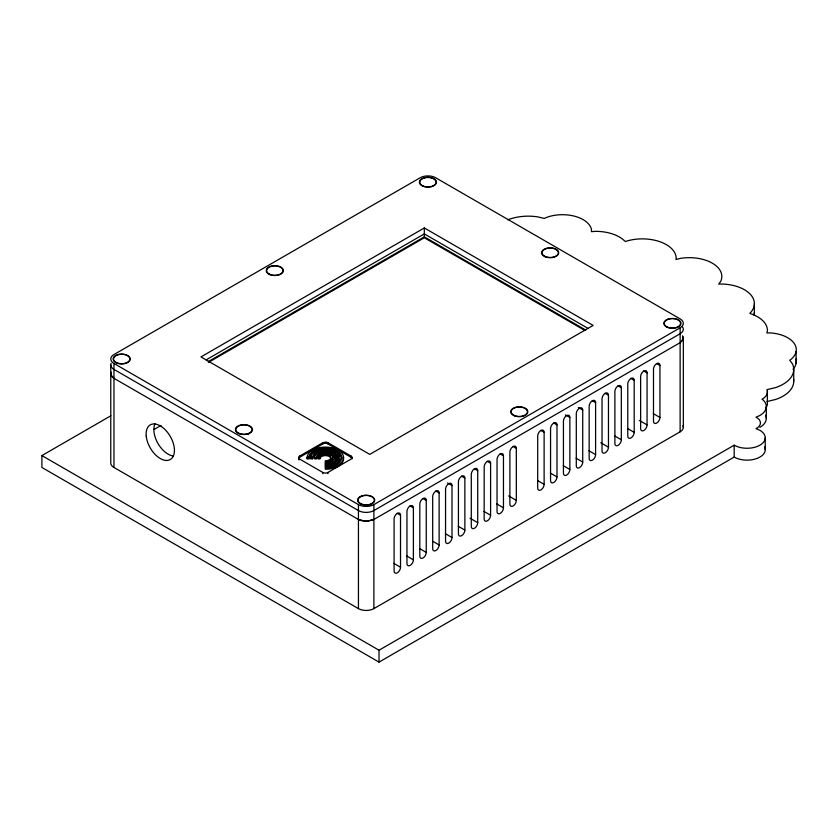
<?xml version="1.0" encoding="UTF-8"?>
<svg xmlns="http://www.w3.org/2000/svg" width="838" height="838" viewBox="0 0 838 838"><rect width="100%" height="100%" fill="white"/><g stroke="black" fill="none" stroke-linecap="round" stroke-linejoin="round"><path stroke-width="1.26" d="M682.499 335.787L683.242 339.023L680.131 342.658L373.884 519.476L367.589 521.267L361.985 520.838L358.444 519.476L113.958 378.315L111.129 375.497L111.129 372.229M682.96 336.572L682.96 339.83L680.131 342.658M424.321 227.957L200.942 356.925L369.768 454.395L593.147 325.427L424.321 227.957L424.321 236.871L208.348 361.566M206.096 359.9L424.321 233.896L588.004 328.391M764.623 446.916A18.195 10.506 0 0 1 756.148 458.742A18.195 10.506 0 0 1 734.182 457.066L379.027 662.114L41.9 467.468L41.9 455.579L110.888 415.753M208.348 362.456L424.321 237.762L584.62 330.308M154.223 429.36L161.001 425.453M299.637 456.102L322.798 442.726L325.374 442.118A3.635 2.105 0 0 1 327.951 442.726L351.112 456.102A3.635 2.105 0 0 1 352.18 457.59L351.112 459.077L327.951 472.443A3.635 2.105 0 0 1 322.798 472.443L299.637 459.077L298.569 457.59A3.635 2.105 0 0 1 299.637 456.102L299.637 457.286A3.635 2.105 0 0 0 298.569 458.774M299.637 457.286L322.798 443.92A3.635 2.105 0 0 1 327.951 443.92L351.112 457.286A3.635 2.105 0 0 1 352.18 458.774M113.958 363.462L358.444 504.612A10.915 6.306 0 0 0 373.884 504.612L680.131 327.805A10.915 6.306 0 0 0 680.131 318.89L435.645 177.74A10.915 6.306 0 0 0 420.205 177.74L113.958 354.547A10.915 6.306 0 0 0 113.958 363.462L113.958 467.468L358.444 608.618A10.915 6.306 0 0 0 373.884 608.618L680.131 431.811A10.915 6.306 0 0 0 682.96 425.725M41.9 455.579L379.027 650.225L734.182 445.188A18.195 10.506 0 0 0 759.909 445.188A18.195 10.506 0 0 0 759.909 430.323L755.949 428.606L757.227 427.946A13.429 7.752 0 0 0 758.097 418.518L756.023 417.188L759.909 415.47A21.84 12.612 0 0 0 763.387 400.25L762.004 399.213L763.125 398.605A18.991 10.967 0 0 0 767.346 390.571L766.98 389.649L775.538 387.606A36.39 21.013 0 0 0 792.497 363.964L789.763 360.151L790.611 359.649A29.194 16.854 0 0 0 770.3 332.916L766.885 332.948L767.44 330.507A33.53 19.358 0 0 0 750.67 313.737L749.853 313.349A33.866 19.557 0 0 0 720.523 284.019L718.7 284.155L720.732 281.327A32.567 18.803 0 0 0 680.854 258.303L675.952 259.476L676.193 258.429A33.866 19.557 0 0 0 625.389 241.491L624.719 241.019A33.53 19.358 0 0 0 595.682 231.34L591.439 231.655L591.502 229.685A29.194 16.854 0 0 0 545.203 217.964L544.323 218.456L537.713 216.874A36.39 21.013 0 0 0 507.807 219.807M373.884 519.476L366.164 521.32L358.444 519.476M766.98 401.538L775.538 399.485A36.39 21.013 0 0 0 793.534 379.101M321.132 449.639A16.383 9.459 0 0 0 308.992 458.774L307.179 458.774L307.179 457.59L308.992 457.59A16.383 9.459 0 0 1 325.374 448.131A16.383 9.459 0 0 1 341.747 457.59A16.383 9.459 0 0 1 325.374 467.038M337.683 460.68A12.738 7.353 0 0 0 327.04 451.483A12.738 7.353 0 0 0 312.637 458.774L310.814 458.774L310.814 457.59L312.637 457.59A12.738 7.353 0 0 1 325.374 450.236A12.738 7.353 0 0 1 338.112 457.59A12.738 7.353 0 0 1 325.374 464.943M334.477 458.774A9.103 5.248 0 0 0 325.374 453.526A9.103 5.248 0 0 0 316.272 458.774L314.459 458.774L314.459 457.59L316.272 457.59A9.103 5.248 0 0 1 325.374 452.331A9.103 5.248 0 0 1 334.477 457.59A9.103 5.248 0 0 1 325.374 462.838M330.832 458.774A5.457 3.153 0 0 0 325.374 455.621A5.457 3.153 0 0 0 319.917 458.774L318.094 458.774L318.094 457.59L319.917 457.59A5.457 3.153 0 0 1 325.374 454.437A5.457 3.153 0 0 1 330.832 457.59A5.457 3.153 0 0 1 325.374 460.743L325.374 469.28A18.195 10.506 0 0 0 343.297 456.951M656.625 363.556L659.935 365.473L659.935 417.471A4.546 2.629 -60 0 1 656.72 423.043A4.546 2.629 -60 0 1 653.493 421.189L653.493 369.181A4.546 2.629 -60 0 1 656.72 363.608A4.546 2.629 -60 0 1 659.935 365.473M424.321 236.871L585.741 330.067M643.752 370.983L647.062 372.9L647.062 424.897A4.546 2.629 -60 0 1 643.846 430.47A4.546 2.629 -60 0 1 640.63 428.616L640.63 376.608A4.546 2.629 -60 0 1 643.846 371.035A4.546 2.629 -60 0 1 647.062 372.9M630.888 378.42L634.198 380.326L634.198 432.335A4.546 2.629 -60 0 1 630.983 437.897A4.546 2.629 -60 0 1 627.767 436.043L627.767 384.045A4.546 2.629 -60 0 1 630.983 378.472A4.546 2.629 -60 0 1 634.198 380.326M618.025 385.847L621.325 387.753L621.325 439.761A4.546 2.629 -60 0 1 618.109 445.334A4.546 2.629 -60 0 1 614.893 443.47L614.893 391.472A4.546 2.629 -60 0 1 618.109 385.899A4.546 2.629 -60 0 1 621.325 387.753M653.315 413.647L659.935 417.471M605.151 393.273L608.461 395.18L608.461 447.188A4.546 2.629 -60 0 1 605.245 452.761A4.546 2.629 -60 0 1 602.03 450.907L602.03 398.898A4.546 2.629 -60 0 1 605.245 393.326A4.546 2.629 -60 0 1 608.461 395.18M639.342 420.446L647.062 424.897M592.288 400.7L595.598 402.617L595.598 454.615A4.546 2.629 -60 0 1 592.372 460.188A4.546 2.629 -60 0 1 589.156 458.334L589.156 406.325A4.546 2.629 -60 0 1 592.372 400.753A4.546 2.629 -60 0 1 595.598 402.617M627.578 428.511L634.198 432.335M578.314 407.498L582.724 410.044L582.724 462.042A4.546 2.629 -60 0 1 579.508 467.614A4.546 2.629 -60 0 1 576.293 465.76L576.293 413.752A4.546 2.629 -60 0 1 579.508 408.19A4.546 2.629 -60 0 1 582.724 410.044M614.715 435.938L621.325 439.761M565.451 414.925L569.861 417.471L569.861 469.479A4.546 2.629 -60 0 1 566.645 475.052A4.546 2.629 -60 0 1 563.429 473.187L563.429 421.189A4.546 2.629 -60 0 1 566.645 415.617A4.546 2.629 -60 0 1 569.861 417.471M600.741 442.726L608.461 447.188M553.677 422.991L556.987 424.897L556.987 476.906A4.546 2.629 -60 0 1 553.771 482.479A4.546 2.629 -60 0 1 550.556 480.614L550.556 428.616A4.546 2.629 -60 0 1 553.771 423.043A4.546 2.629 -60 0 1 556.987 424.897M588.978 450.792L595.598 454.615M540.814 430.418L544.124 432.324L544.124 484.333A4.546 2.629 -60 0 1 540.908 489.905A4.546 2.629 -60 0 1 537.692 488.051L537.692 436.043A4.546 2.629 -60 0 1 540.908 430.47A4.546 2.629 -60 0 1 544.124 432.324M576.104 458.229L582.724 462.042M563.241 465.656L569.861 469.479M513.024 446.465L516.334 448.372L516.334 500.38A4.546 2.629 -60 0 1 513.107 505.953A4.546 2.629 -60 0 1 509.892 504.099L509.892 452.091A4.546 2.629 -60 0 1 513.107 446.518A4.546 2.629 -60 0 1 516.334 448.372M550.377 473.082L556.987 476.906M500.15 453.892L503.46 455.809L503.46 507.807A4.546 2.629 -60 0 1 500.244 513.38A4.546 2.629 -60 0 1 497.028 511.526L497.028 459.517A4.546 2.629 -60 0 1 500.244 453.945A4.546 2.629 -60 0 1 503.46 455.809M537.504 480.509L544.124 484.333M487.287 461.319L490.597 463.236L490.597 515.234A4.546 2.629 -60 0 1 487.381 520.807A4.546 2.629 -60 0 1 484.165 518.952L484.165 466.944A4.546 2.629 -60 0 1 487.381 461.382A4.546 2.629 -60 0 1 490.597 463.236M474.413 468.756L477.723 470.663L477.723 522.671A4.546 2.629 -60 0 1 474.507 528.244A4.546 2.629 -60 0 1 471.291 526.379L471.291 474.381A4.546 2.629 -60 0 1 474.507 468.809A4.546 2.629 -60 0 1 477.723 470.663M508.614 495.918L516.334 500.38M461.549 476.183L464.86 478.089L464.86 530.098A4.546 2.629 -60 0 1 461.644 535.671A4.546 2.629 -60 0 1 458.428 533.806L458.428 481.808A4.546 2.629 -60 0 1 461.644 476.235A4.546 2.629 -60 0 1 464.86 478.089M496.84 503.984L503.46 507.807M447.576 482.971L451.996 485.516L451.996 537.525A4.546 2.629 -60 0 1 448.77 543.097A4.546 2.629 -60 0 1 445.554 541.243L445.554 489.235A4.546 2.629 -60 0 1 448.77 483.662A4.546 2.629 -60 0 1 451.996 485.516M483.976 511.421L490.597 515.234M435.812 491.037L439.122 492.954L439.122 544.951A4.546 2.629 -60 0 1 435.907 550.524A4.546 2.629 -60 0 1 432.691 548.67L432.691 496.662A4.546 2.629 -60 0 1 435.907 491.089A4.546 2.629 -60 0 1 439.122 492.954M470.003 518.209L477.723 522.671M422.949 498.474L426.259 500.38L426.259 552.389A4.546 2.629 -60 0 1 423.043 557.951A4.546 2.629 -60 0 1 419.817 556.097L419.817 504.099A4.546 2.629 -60 0 1 423.043 498.526A4.546 2.629 -60 0 1 426.259 500.38M458.239 526.274L464.86 530.098M410.075 505.901L413.385 507.807L413.385 559.815A4.546 2.629 -60 0 1 410.17 565.388A4.546 2.629 -60 0 1 406.954 563.524L406.954 511.526A4.546 2.629 -60 0 1 410.17 505.953A4.546 2.629 -60 0 1 413.385 507.807M445.376 533.701L451.996 537.525M397.212 513.327L400.522 515.234L400.522 567.242A4.546 2.629 -60 0 1 397.306 572.815A4.546 2.629 -60 0 1 394.09 570.961L394.09 518.952A4.546 2.629 -60 0 1 397.306 513.38A4.546 2.629 -60 0 1 400.522 515.234M432.502 541.139L439.122 544.951M419.639 548.565L426.259 552.389M406.776 555.992L413.385 559.815M393.902 563.419L400.522 567.242M113.958 378.315L112.219 377.016L110.763 373.863M796.1 351.52L796.1 363.409M793.733 369.411L793.733 381.29M767.346 390.571L767.346 402.46A18.991 10.967 0 0 1 765.743 408.064M766.309 406.556L766.309 418.434M765.241 437.75L765.241 449.639M754.389 303.576L754.389 315.465A33.866 19.557 0 0 0 754.106 312.909M734.182 445.188L734.182 457.066M683.337 338.206L683.337 427.349M680.131 327.805L680.131 431.811M379.027 650.225L379.027 662.114M373.884 504.612L373.884 608.618M358.444 504.612L358.444 608.618M351.112 456.102L351.112 457.286M327.951 442.726L327.951 443.92M327.951 472.443L327.951 473.638M322.798 442.726L322.798 443.92M322.798 472.443L322.798 473.638M319.917 457.59L319.917 458.774M316.272 457.59L316.272 458.774M312.637 457.59L312.637 458.774M308.992 457.59L308.992 458.774M110.763 364.949L110.763 463.016A10.915 6.306 0 0 0 113.958 467.468M795.943 359.01A29.194 16.854 0 0 1 793.02 369.286M765.565 415.177A21.84 12.612 0 0 1 759.909 427.349M111.129 363.315A10.915 6.306 0 0 0 113.958 369.401L358.444 510.562A10.915 6.306 0 0 0 373.884 510.562L680.131 333.744A10.915 6.306 0 0 0 682.499 326.872M370.909 504.455A4.913 2.839 0 0 1 370.417 505.136M248.666 433.885A4.913 2.839 0 0 1 248.174 434.566M314.459 457.59A10.915 6.306 0 0 1 325.374 451.284A10.915 6.306 0 0 1 336.289 457.59A10.915 6.306 0 0 1 325.374 463.896M307.179 457.59A18.195 10.506 0 0 1 325.374 447.083A18.195 10.506 0 0 1 343.57 457.59A18.195 10.506 0 0 1 325.374 468.096M322.169 449.503A16.383 9.459 0 0 1 341.747 458.774M318.094 457.59A7.28 4.2 0 0 1 325.374 453.389A7.28 4.2 0 0 1 332.655 457.59A7.28 4.2 0 0 1 325.374 461.79M332.403 457.684A7.28 4.2 0 0 1 325.374 462.974M318.094 458.774A7.28 4.2 0 0 1 319.069 456.679M299.061 459.832A3.635 2.105 0 0 1 298.695 459.318M307.179 458.774A18.195 10.506 0 0 1 307.797 456.061M339.935 458.774A14.56 8.401 0 0 1 325.374 467.185M310.814 458.774A14.56 8.401 0 0 1 311.307 456.605M337.986 454.573A14.56 8.401 0 0 1 339.432 456.605M310.814 457.59A14.56 8.401 0 0 1 325.374 449.178A14.56 8.401 0 0 1 339.935 457.59A14.56 8.401 0 0 1 325.374 465.991M334.833 455.621A10.915 6.306 0 0 1 325.374 465.08M173.309 455.966A20.018 11.554 60 0 1 157.911 443.386A20.018 11.554 60 0 1 154.978 423.85M422.362 185.669A8.191 4.735 0 0 0 435.917 183.239A8.191 4.735 0 0 0 425.505 177.677A8.191 4.735 0 0 0 422.362 185.669M544.606 256.239A8.191 4.735 0 0 0 558.16 253.809A8.191 4.735 0 0 0 547.748 248.247A8.191 4.735 0 0 0 544.606 256.239M269.239 274.068A8.191 4.735 0 0 0 282.794 271.648A8.191 4.735 0 0 0 272.381 266.075A8.191 4.735 0 0 0 269.239 274.068M238.359 433.057A8.191 4.735 0 0 0 251.913 430.627A8.191 4.735 0 0 0 241.491 425.065A8.191 4.735 0 0 0 238.359 433.057M513.725 415.219A8.191 4.735 0 0 0 527.28 412.799A8.191 4.735 0 0 0 516.857 407.226A8.191 4.735 0 0 0 513.725 415.219M666.367 326.841A8.558 4.934 0 0 0 680.676 324.62A8.558 4.934 0 0 0 670.201 318.576A8.558 4.934 0 0 0 666.367 326.841M423.651 186.465A8.558 4.934 0 0 0 436.483 182.192A8.558 4.934 0 0 0 423.651 177.918A8.558 4.934 0 0 0 423.651 186.465M116.891 363.095A8.558 4.934 0 0 0 130.215 359.355A8.558 4.934 0 0 0 117.938 354.558A8.558 4.934 0 0 0 116.891 363.095M360.906 504.047A8.558 4.934 0 0 0 374.638 500.841A8.558 4.934 0 0 0 362.948 495.583A8.558 4.934 0 0 0 360.906 504.047M239.144 433.675A8.558 4.934 0 0 0 252.458 429.915A8.558 4.934 0 0 0 240.16 425.149A8.558 4.934 0 0 0 239.144 433.675M269.846 274.623A8.558 4.934 0 0 0 283.317 271.062A8.558 4.934 0 0 0 271.24 266.107A8.558 4.934 0 0 0 269.846 274.623M514.312 415.763A8.558 4.934 0 0 0 527.804 412.233A8.558 4.934 0 0 0 515.747 407.258A8.558 4.934 0 0 0 514.312 415.763M545.161 256.774A8.558 4.934 0 0 0 558.684 253.275A8.558 4.934 0 0 0 546.669 248.268A8.558 4.934 0 0 0 545.161 256.774M146.231 436.095A20.018 11.554 60 0 0 168.805 460.177A20.018 11.554 60 0 0 165.809 430.355A20.018 11.554 60 0 0 146.231 436.095M666.849 326.82A8.191 4.735 0 0 0 680.404 324.39A8.191 4.735 0 0 0 669.981 318.828A8.191 4.735 0 0 0 666.849 326.82M360.602 503.628A8.191 4.735 0 0 0 374.157 501.197A8.191 4.735 0 0 0 363.734 495.635A8.191 4.735 0 0 0 360.602 503.628M116.115 362.477A8.191 4.735 0 0 0 129.67 360.047A8.191 4.735 0 0 0 119.247 354.484A8.191 4.735 0 0 0 116.115 362.477"/></g></svg>
